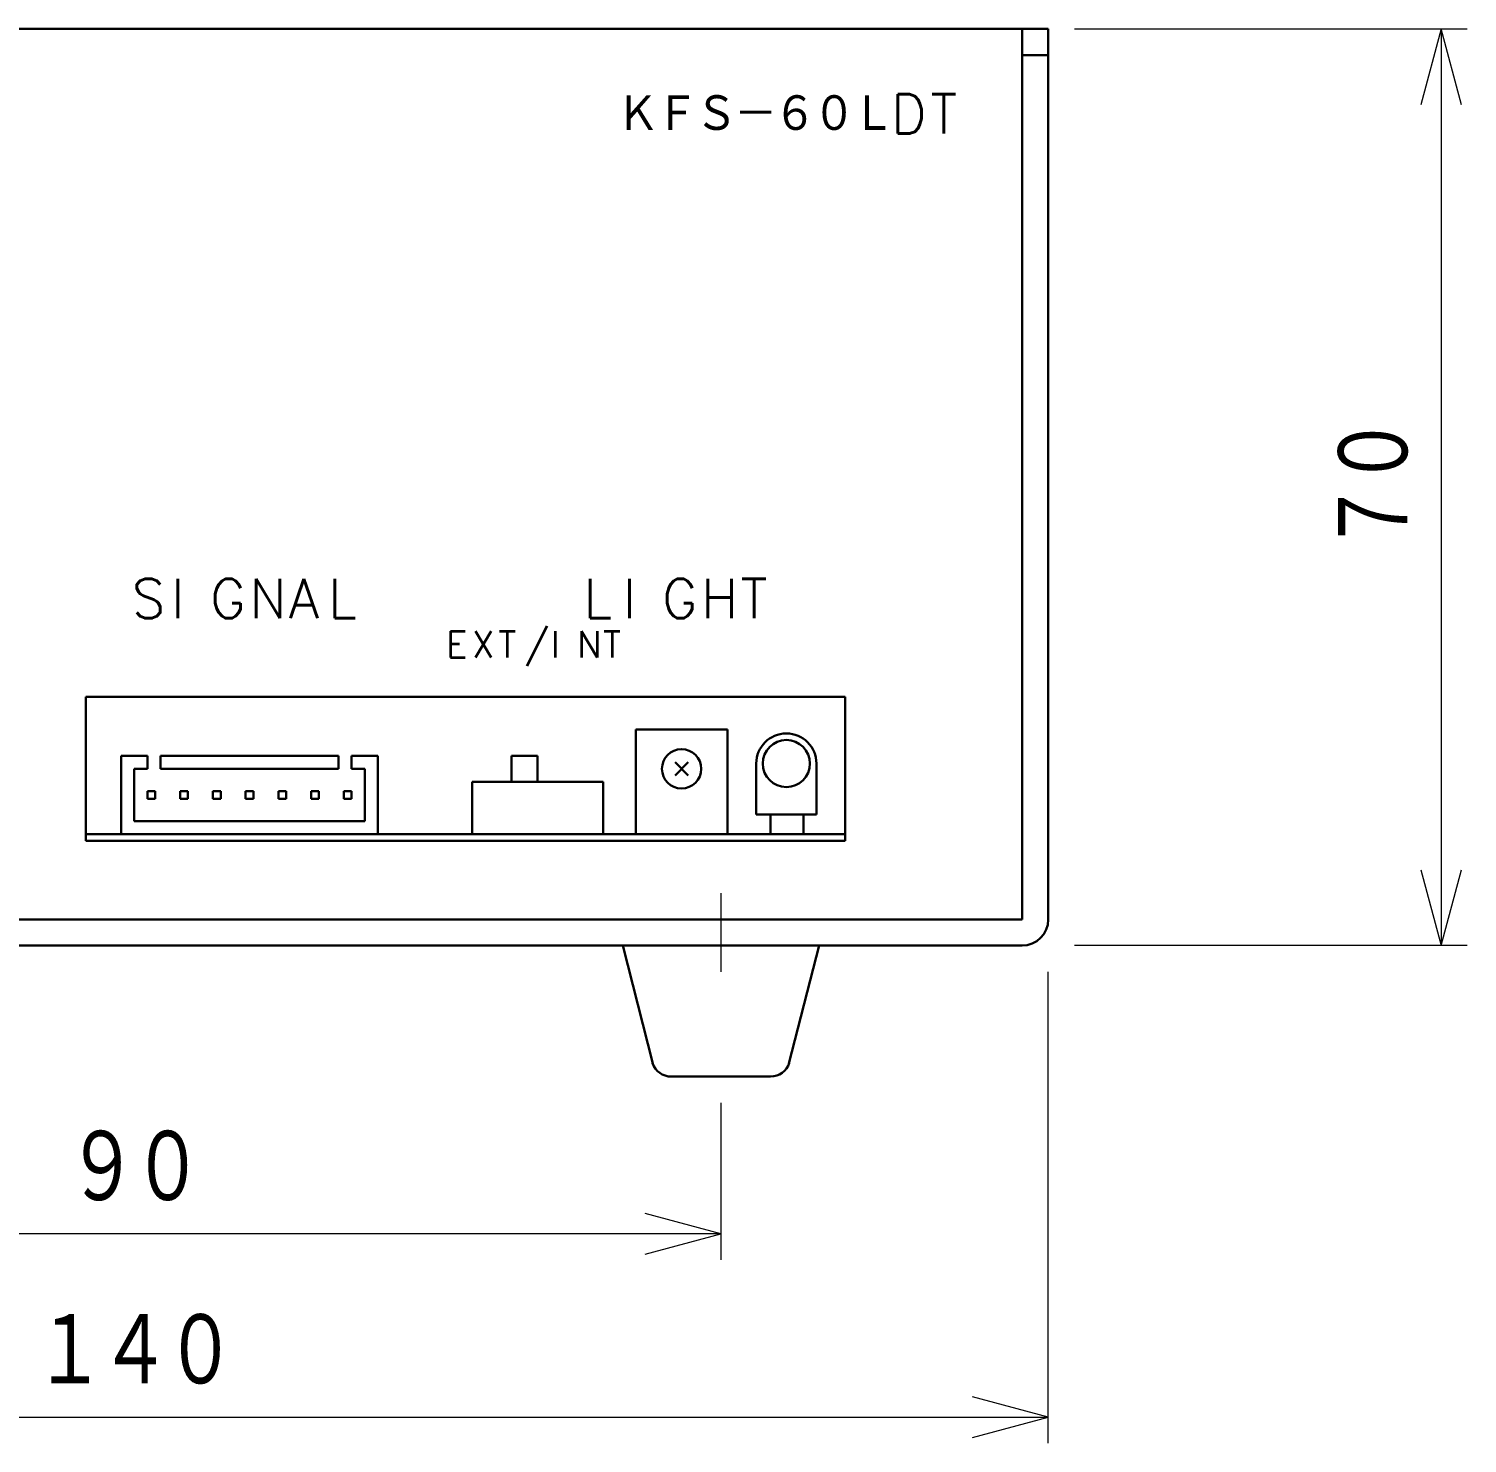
# Model space of a CAD drawing. Header units: millimetres. Extents: x 271 to 951, y 215 to 538.
# Drawn here: x 333.5 to 443.4, y 214.9 to 322.9 of the extents above; entities that cross this region are included whole.
import ezdxf

# ---------------------------------------------------------------- set-up
doc = ezdxf.new("R2010")
doc.units = ezdxf.units.MM
doc.layers.get('0').update_dxf_attribs({"lineweight": 30})
doc.layers.add('寸法', color=7, linetype='Continuous', lineweight=15)
doc.styles.add('BIGFONT', font='txt.shx', dxfattribs={"bigfont": 'bigfont'})
doc.styles.get("Standard").update_dxf_attribs({"font": 'txt', "bigfont": 'extfont2.shx'})

# ---------------------------------------------------------------- blocks, each defined once
blk = doc.blocks.new('A$C66E8137D')
for p, q in [((138, 68), (2, 68)), ((138, 0), (138, 68)), ((138, 68), (140, 68)), ((140, 68), (140, 0)), ((138, 66), (140, 66)), ((66.5, 17), (124.5, 17)), ((66.5, 6), (66.5, 17)), ((124.5, 17), (124.5, 6)), ((108.5, 6.5), (108.5, 14.5)), ((108.5, 14.5), (115.5, 14.5)), ((115.5, 14.5), (115.5, 6.5)), ((71.2, 12.5), (69.2, 12.5)), ((69.2, 12.5), (69.2, 6.5)), ((71.2, 12.5), (71.2, 11.5)), ((72.2, 11.5), (72.2, 12.5)), ((72.2, 12.5), (85.8, 12.5)), ((85.8, 12.5), (85.8, 11.5)), ((86.8, 12.5), (86.8, 11.5)), ((88.8, 12.5), (86.8, 12.5)), ((88.8, 6.5), (88.8, 12.5)), ((99, 12.5), (101, 12.5)), ((99, 10.5), (99, 12.5)), ((101, 12.5), (101, 10.5)), ((71.2, 11.5), (70.2, 11.5)), ((70.2, 11.5), (70.2, 7.5)), ((85.8, 11.5), (72.2, 11.5)), ((86.8, 11.5), (87.8, 11.5)), ((87.8, 11.5), (87.8, 7.5)), ((111.5, 12), (112.5, 11)), ((112.5, 12), (111.5, 11)), ((117.7, 11.9), (117.7, 8)), ((122.3, 8), (122.3, 11.9)), ((96, 10.5), (106, 10.5)), ((96, 6.5), (96, 10.5)), ((101, 10.5), (99, 10.5)), ((106, 10.5), (106, 6.5)), ((71.2, 9.2), (71.2, 9.8)), ((71.2, 9.8), (71.8, 9.8)), ((71.8, 9.2), (71.2, 9.2)), ((71.8, 9.8), (71.8, 9.2)), ((73.7, 9.2), (73.7, 9.8)), ((73.7, 9.8), (74.3, 9.8)), ((74.3, 9.2), (73.7, 9.2)), ((74.3, 9.8), (74.3, 9.2)), ((76.2, 9.2), (76.2, 9.8)), ((76.2, 9.8), (76.8, 9.8)), ((76.8, 9.2), (76.2, 9.2)), ((76.8, 9.8), (76.8, 9.2)), ((78.7, 9.2), (78.7, 9.8)), ((78.7, 9.8), (79.3, 9.8)), ((79.3, 9.2), (78.7, 9.2)), ((79.3, 9.8), (79.3, 9.2)), ((81.2, 9.2), (81.2, 9.8)), ((81.2, 9.8), (81.8, 9.8)), ((81.8, 9.2), (81.2, 9.2)), ((81.8, 9.8), (81.8, 9.2)), ((83.7, 9.2), (83.7, 9.8)), ((83.7, 9.8), (84.3, 9.8)), ((84.3, 9.2), (83.7, 9.2)), ((84.3, 9.8), (84.3, 9.2)), ((86.2, 9.2), (86.2, 9.8)), ((86.2, 9.8), (86.8, 9.8)), ((86.8, 9.2), (86.2, 9.2)), ((86.8, 9.8), (86.8, 9.2)), ((117.7, 8), (122.3, 8)), ((118.8, 8), (118.8, 6.5)), ((121.3, 8), (121.3, 6.5)), ((87.8, 7.5), (70.2, 7.5)), ((66.5, 6.5), (124.5, 6.5)), ((124.5, 6), (66.5, 6)), ((69.3, 6.5), (88.8, 6.5)), ((106, 6.5), (96, 6.5)), ((115.5, 6.5), (108.5, 6.5)), ((2, 0), (138, 0)), ((138, -2), (2, -2)), ((107.5, -2), (122.5, -2)), ((107.5, -2), (109.8, -11)), ((122.5, -2), (120.2, -11)), ((111.2, -12), (118.8, -12))]:
    blk.add_line(p, q)
for centre, radius in [((120, 11.9), 1.8), ((112, 11.5), 1.5)]:
    blk.add_circle(centre, radius)
for centre, radius, start, end in [((120, 11.9), 2.3, 0, 180), ((138, 0), 2, 270, 0), ((118.8, -10.5), 1.5, 270, 342), ((111.2, -10.5), 1.5, 199, 270)]:
    blk.add_arc(centre, radius, start, end)
at = {"style": 'BIGFONT'}
for s, p in [('Ｋ', (107, 60)), ('Ｆ', (110, 60)), ('Ｓ', (113, 60)), ('６', (119, 60)), ('０', (122, 60)), ('Ｌ', (125, 60)), ('－', (116, 60))]:
    blk.add_text(s, height=3, dxfattribs=at).set_placement(p)
for s, height, p in [('D', 3, (128, 60)), ('T', 3, (131, 60)), ('S', 3, (70, 23)), ('I', 3, (73, 23)), ('G', 3, (76, 23)), ('N', 3, (79, 23)), ('A', 3, (82, 23)), ('L', 3, (85, 23)), ('L', 3, (104.5, 23)), ('I', 3, (107.5, 23)), ('G', 3, (110.5, 23)), ('H', 3, (113.5, 23)), ('T', 3, (116.5, 23)), ('E', 2, (94, 20)), ('X', 2, (96, 20)), ('T', 2, (98, 20)), ('/', 2, (100, 20)), ('I', 2, (102, 20)), ('N', 2, (104, 20)), ('T', 2, (106, 20))]:
    blk.add_text(s, height=height).set_placement(p)
blk = doc.blocks.new('A$C01EC10C8')
for p, q in [((142, 72), (172, 72)), ((170, 72), (168.4471, 66.2044)), ((170, 72), (170, 2)), ((171.5529, 66.2044), (170, 72)), ((168.4471, 7.7956), (170, 2)), ((170, 2), (171.5529, 7.7956)), ((115, 6), (115, 0)), ((172, 2), (142, 2)), ((140, -36), (140, 0)), ((115, -10), (115, -22)), ((115, -20), (109.2044, -18.4471)), ((115, -20), (25, -20)), ((109.2044, -21.5529), (115, -20)), ((140, -34), (134.2044, -32.4471)), ((0, -34), (140, -34)), ((134.2044, -35.5529), (140, -34))]:
    blk.add_line(p, q)
at = {"style": 'BIGFONT', "width": 0.833}
for s, p in [('０', (168, 37)), ('７', (168, 31.9999))]:
    blk.add_text(s, height=6, rotation=90, dxfattribs=at).set_placement(p)
for s, p in [('９', (64.9999, -18)), ('０', (70, -18)), ('１', (62.4999, -32)), ('４', (67.5, -32)), ('０', (72.5001, -32))]:
    blk.add_text(s, height=6, dxfattribs=at).set_placement(p)

msp = doc.modelspace()

# ---------------------------------------------------------------- block references
msp.add_blockref('A$C66E8137D', (271.39, 254.91))
at = {"layer": '寸法'}
msp.add_blockref('A$C01EC10C8', (271.39, 250.91), dxfattribs=at)

doc.saveas('drawing.dxf')
